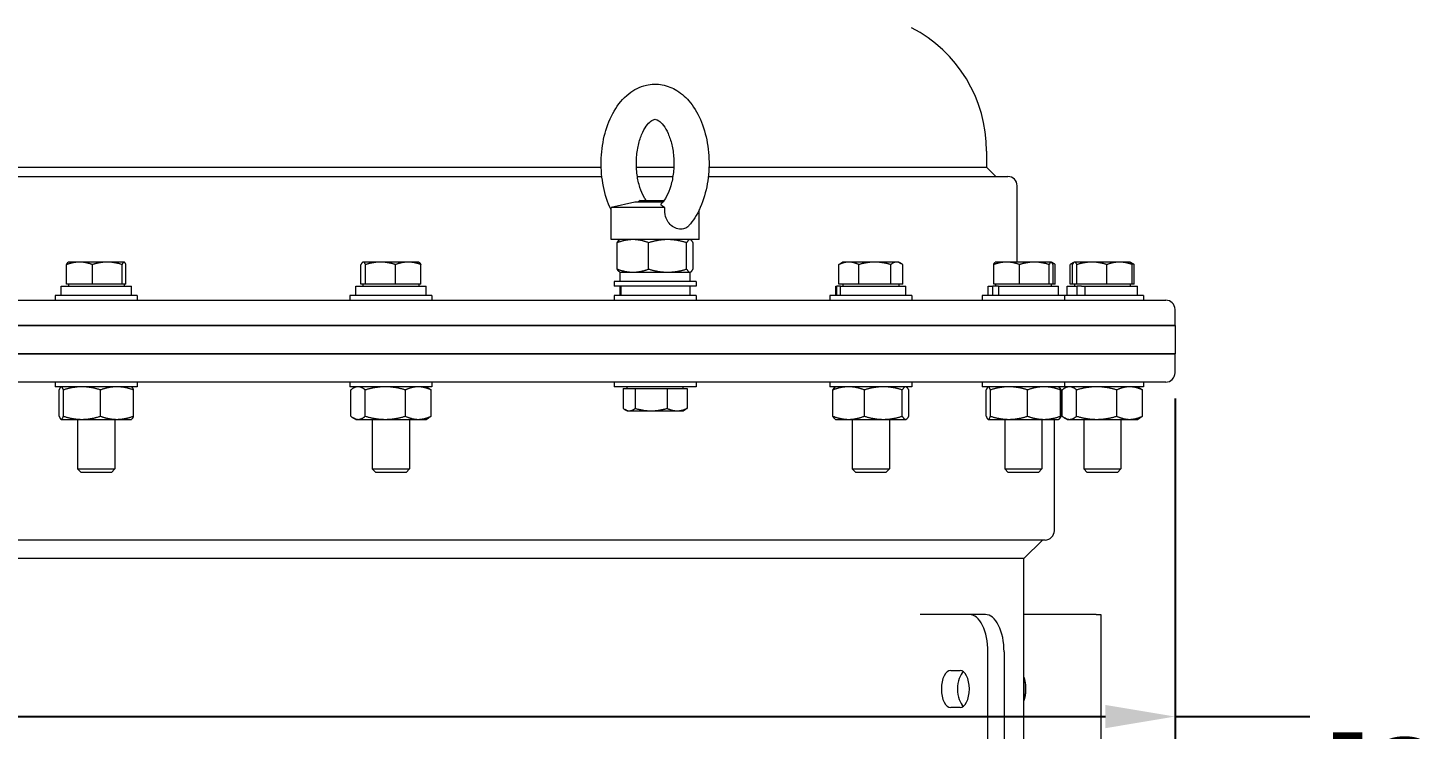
# Model space of a CAD drawing. Header units: inches. Extents: x 12 to 318, y 5 to 204.
# Drawn here: x 56.28 to 74.9, y 86.38 to 95.8 of the extents above; entities that cross this region are included whole.
import ezdxf

# ---------------------------------------------------------------- set-up
doc = ezdxf.new("R2010")
doc.units = ezdxf.units.IN
doc.header["$LTSCALE"] = 9.5
doc.header["$MEASUREMENT"] = 0
doc.layers.add('Dimension', color=7, linetype='Continuous', lineweight=25)
doc.layers.add('Visible', color=7, linetype='Continuous', lineweight=18)
doc.styles.add('Standard D-E', font='arial.ttf')
doc.dimstyles.new('in [mm] D-E NeptuneBenson', dxfattribs={"dimscale": 9.5, "dimtxt": 0.15, "dimasz": 0.098425, "dimexe": 0.125, "dimexo": 0.063, "dimgap": 0.031496, "dimtad": 0, "dimtih": 1, "dimtoh": 1, "dimdec": 4, "dimzin": 3, "dimdsep": 46, "dimlunit": 5, "dimtxsty": 'Standard D-E', "dimcen": 0.09, "dimdle": 0.393701, "dimclrd": 256, "dimclre": 256, "dimclrt": 256, "dimadec": 1, "dimazin": 1, "dimtfac": 1, "dimtofl": 0, "dimtmove": 0, "dimatfit": 3, "dimfxl": 1, "dimfrac": 1, "dimtolj": 1, "dimtzin": 4, "dimlwd": -1, "dimlwe": -1, "dimarcsym": 0})

# ---------------------------------------------------------------- blocks, each defined once
blk = doc.blocks.new('*D29')
at = {"layer": 'Defpoints', "color": 0, "transparency": 16777216}
for p in [(38.625, 91.424), (71.685, 91.424), (71.685, 86.554)]:
    blk.add_point(p, dxfattribs=at)
at = {"layer": 'Dimension', "transparency": 16777216}
for p, q in [((38.625, 90.826), (38.625, 85.366)), ((71.685, 90.826), (71.685, 85.366)), ((39.56, 86.554), (70.75, 86.554)), ((71.685, 86.554), (73.495, 86.554))]:
    blk.add_line(p, q, dxfattribs=at)
for points in [[(39.56, 86.71), (39.56, 86.398), (38.625, 86.554)], [(70.75, 86.71), (70.75, 86.398), (71.685, 86.554)]]:
    blk.add_solid(points, dxfattribs=at)
at = {"layer": 'Dimension', "transparency": 16777216, "char_height": 1.425, "attachment_point": 5, "style": 'Standard D-E'}
for s, insert in [('\\A1; 33{\\H1x;\\S1#16;} in', (78.641, 88.309)), ('\\A1;[839.7 mm]', (78.641, 85.341))]:
    blk.add_mtext(s, dxfattribs=dict(at, insert=insert))

msp = doc.modelspace()

# ---------------------------------------------------------------- linework, layer by layer
at = {"layer": 'Visible'}
for p, q in [((69.154811, 94.144298), (69.154811, 93.929298)), ((41.154811, 93.929298), (63.981301, 93.929298)), ((64.454073, 93.929298), (64.955438, 93.929298)), ((65.42821, 93.929298), (69.154811, 93.929298)), ((69.154811, 93.929298), (69.279811, 93.804298)), ((40.869811, 93.804298), (63.990088, 93.804298)), ((64.466583, 93.804298), (64.942928, 93.804298)), ((65.419423, 93.804298), (69.439811, 93.804298)), ((69.564811, 92.655294), (69.564811, 93.679298)), ((64.430928, 93.457682), (64.114204, 93.390361)), ((64.805563, 93.457682), (64.430928, 93.457682)), ((64.50194, 93.481306), (64.478322, 93.457682)), ((64.50194, 93.481306), (64.823723, 93.481306)), ((64.835033, 93.390361), (64.114204, 93.390361)), ((64.114204, 92.95729), (64.114204, 93.390361)), ((65.295307, 92.95729), (65.295307, 93.354866)), ((65.295307, 92.95729), (64.114204, 92.95729)), ((64.19497, 92.561987), (64.19497, 92.915093)), ((64.232314, 92.95729), (64.226233, 92.953779)), ((64.618059, 92.561987), (64.618059, 92.915093)), ((65.127844, 92.561987), (65.127844, 92.915093)), ((65.177196, 92.95729), (65.183278, 92.953779)), ((65.21454, 92.561987), (65.21454, 92.915093)), ((56.804287, 92.357294), (56.804287, 92.6218)), ((56.82744, 92.655294), (56.824742, 92.653736)), ((56.977531, 92.655294), (56.82744, 92.655294)), ((57.349852, 92.655294), (56.977531, 92.655294)), ((57.150776, 92.357294), (57.150776, 92.6218)), ((57.574761, 92.655294), (57.349852, 92.655294)), ((57.548929, 92.357294), (57.548929, 92.6218)), ((57.57744, 92.655294), (57.574761, 92.655294)), ((57.57744, 92.655294), (57.580138, 92.653736)), ((57.600594, 92.357294), (57.600594, 92.6218)), ((60.756258, 92.357294), (60.756258, 92.6218)), ((60.783157, 92.655294), (60.779333, 92.653086)), ((60.786942, 92.655294), (60.783157, 92.655294)), ((61.018575, 92.655294), (60.786942, 92.655294)), ((60.817625, 92.357294), (60.817625, 92.6218)), ((61.38979, 92.655294), (61.018575, 92.655294)), ((61.219524, 92.357294), (61.219524, 92.6218)), ((61.533157, 92.655294), (61.38979, 92.655294)), ((61.533157, 92.655294), (61.53698, 92.653086)), ((61.560055, 92.357294), (61.560055, 92.6218)), ((64.232314, 92.51979), (64.226233, 92.523301)), ((64.232314, 92.51979), (64.406515, 92.51979)), ((64.233404, 92.39479), (64.233404, 92.51979)), ((64.406515, 92.51979), (64.872951, 92.51979)), ((64.872951, 92.51979), (65.171192, 92.51979)), ((65.171192, 92.51979), (65.177196, 92.51979)), ((65.176107, 92.39479), (65.176107, 92.51979)), ((65.177196, 92.51979), (65.183278, 92.523301)), ((67.171899, 92.357294), (67.171899, 92.6218)), ((67.225541, 92.655294), (67.196509, 92.638532)), ((67.305632, 92.655294), (67.225541, 92.655294)), ((67.653687, 92.655294), (67.305632, 92.655294)), ((67.439365, 92.357294), (67.439365, 92.6218)), ((67.948595, 92.655294), (67.653687, 92.655294)), ((67.868008, 92.357294), (67.868008, 92.6218)), ((67.975541, 92.655294), (67.948595, 92.655294)), ((67.975541, 92.655294), (68.004573, 92.638532)), ((68.029183, 92.357294), (68.029183, 92.6218)), ((69.250017, 92.357294), (69.250017, 92.6218)), ((69.273171, 92.655294), (69.270473, 92.653736)), ((69.423262, 92.655294), (69.273171, 92.655294)), ((69.795583, 92.655294), (69.423262, 92.655294)), ((69.596506, 92.357294), (69.596506, 92.6218)), ((70.020492, 92.655294), (69.795583, 92.655294)), ((69.99466, 92.357294), (69.99466, 92.6218)), ((70.023171, 92.655294), (70.020492, 92.655294)), ((70.023171, 92.655294), (70.025869, 92.653736)), ((70.025869, 92.653736), (70.052202, 92.638532)), ((70.046324, 92.357294), (70.046324, 92.6218)), ((70.076813, 92.357294), (70.076813, 92.6218)), ((70.278182, 92.357294), (70.278182, 92.6218)), ((70.329278, 92.653086), (70.30027, 92.636338)), ((70.306203, 92.357294), (70.306203, 92.6218)), ((70.333102, 92.655294), (70.329278, 92.653086)), ((70.336887, 92.655294), (70.333102, 92.655294)), ((70.56852, 92.655294), (70.336887, 92.655294)), ((70.36757, 92.357294), (70.36757, 92.6218)), ((70.939735, 92.655294), (70.56852, 92.655294)), ((70.769469, 92.357294), (70.769469, 92.6218)), ((71.083102, 92.655294), (70.939735, 92.655294)), ((71.083102, 92.655294), (71.086925, 92.653086)), ((71.086925, 92.653086), (71.115934, 92.636338)), ((71.11, 92.357294), (71.11, 92.6218)), ((71.138021, 92.357294), (71.138021, 92.6218)), ((56.731089, 92.33229), (57.673791, 92.33229)), ((56.731089, 92.20729), (56.731089, 92.33229)), ((56.977531, 92.357294), (56.804287, 92.357294)), ((56.82744, 92.357294), (56.82744, 92.33229)), ((57.150776, 92.357294), (56.977531, 92.357294)), ((57.349852, 92.357294), (57.150776, 92.357294)), ((57.548929, 92.357294), (57.349852, 92.357294)), ((57.574761, 92.357294), (57.548929, 92.357294)), ((57.600594, 92.357294), (57.574761, 92.357294)), ((57.57744, 92.357294), (57.57744, 92.33229)), ((57.673791, 92.20729), (57.673791, 92.33229)), ((60.686853, 92.20729), (60.686853, 92.33229)), ((60.686853, 92.33229), (61.629508, 92.33229)), ((60.786942, 92.357294), (60.756258, 92.357294)), ((60.783157, 92.357294), (60.783157, 92.33229)), ((60.817625, 92.357294), (60.786942, 92.357294)), ((61.018575, 92.357294), (60.817625, 92.357294)), ((61.219524, 92.357294), (61.018575, 92.357294)), ((61.38979, 92.357294), (61.219524, 92.357294)), ((61.560055, 92.357294), (61.38979, 92.357294)), ((61.533157, 92.357294), (61.533157, 92.33229)), ((61.629508, 92.20729), (61.629508, 92.33229)), ((65.255937, 92.39479), (64.153574, 92.39479)), ((64.153574, 92.39479), (64.153574, 92.331798)), ((65.255937, 92.331798), (64.153574, 92.331798)), ((64.233442, 92.20729), (64.233442, 92.331798)), ((64.251245, 92.20729), (64.251245, 92.331798)), ((65.176107, 92.20729), (65.176107, 92.331798)), ((65.255937, 92.39479), (65.255937, 92.331798)), ((67.12919, 92.33229), (67.143741, 92.33229)), ((67.12919, 92.20729), (67.12919, 92.33229)), ((67.19573, 92.33229), (67.143741, 92.33229)), ((67.143741, 92.20729), (67.143741, 92.33229)), ((67.305632, 92.357294), (67.171899, 92.357294)), ((67.19573, 92.20729), (67.19573, 92.33229)), ((67.19573, 92.33229), (68.071892, 92.33229)), ((67.225541, 92.357294), (67.225541, 92.33229)), ((67.439365, 92.357294), (67.305632, 92.357294)), ((67.653687, 92.357294), (67.439365, 92.357294)), ((67.868008, 92.357294), (67.653687, 92.357294)), ((67.948595, 92.357294), (67.868008, 92.357294)), ((68.029183, 92.357294), (67.948595, 92.357294)), ((67.975541, 92.357294), (67.975541, 92.33229)), ((68.071892, 92.20729), (68.071892, 92.33229)), ((69.17682, 92.33229), (69.237015, 92.33229)), ((69.17682, 92.20729), (69.17682, 92.33229)), ((69.314423, 92.33229), (69.237015, 92.33229)), ((69.237015, 92.20729), (69.237015, 92.33229)), ((69.423262, 92.357294), (69.250017, 92.357294)), ((69.273171, 92.357294), (69.273171, 92.33229)), ((69.314423, 92.33229), (69.319647, 92.33229)), ((69.319647, 92.20729), (69.319647, 92.33229)), ((69.319647, 92.33229), (70.119522, 92.33229)), ((69.596506, 92.357294), (69.423262, 92.357294)), ((69.795583, 92.357294), (69.596506, 92.357294)), ((69.99466, 92.357294), (69.795583, 92.357294)), ((70.020492, 92.357294), (69.99466, 92.357294)), ((70.046324, 92.357294), (70.020492, 92.357294)), ((70.023171, 92.357294), (70.023171, 92.33229)), ((70.076813, 92.357294), (70.046324, 92.357294)), ((70.119522, 92.20729), (70.119522, 92.33229)), ((70.236751, 92.33229), (70.370609, 92.33229)), ((70.236751, 92.20729), (70.236751, 92.33229)), ((70.306203, 92.357294), (70.278182, 92.357294)), ((70.336887, 92.357294), (70.306203, 92.357294)), ((70.333102, 92.357294), (70.333102, 92.33229)), ((70.36757, 92.357294), (70.336887, 92.357294)), ((70.56852, 92.357294), (70.36757, 92.357294)), ((70.429982, 92.33229), (70.370609, 92.33229)), ((70.370609, 92.20729), (70.370609, 92.33229)), ((70.429982, 92.33229), (70.478253, 92.33229)), ((70.478253, 92.20729), (70.478253, 92.33229)), ((70.478253, 92.33229), (71.179453, 92.33229)), ((70.769469, 92.357294), (70.56852, 92.357294)), ((70.939735, 92.357294), (70.769469, 92.357294)), ((71.11, 92.357294), (70.939735, 92.357294)), ((71.083102, 92.357294), (71.083102, 92.33229)), ((71.138021, 92.357294), (71.11, 92.357294)), ((71.179453, 92.20729), (71.179453, 92.33229)), ((38.749811, 92.144298), (71.559811, 92.144298)), ((57.753621, 92.20729), (56.651259, 92.20729)), ((56.651259, 92.20729), (56.651259, 92.144298)), ((57.753621, 92.20729), (57.753621, 92.144298)), ((61.709338, 92.20729), (60.606976, 92.20729)), ((60.606976, 92.20729), (60.606976, 92.144298)), ((61.709338, 92.20729), (61.709338, 92.144298)), ((65.255937, 92.20729), (64.153574, 92.20729)), ((64.153574, 92.20729), (64.153574, 92.144298)), ((65.255937, 92.20729), (65.255937, 92.144298)), ((68.151722, 92.20729), (67.04936, 92.20729)), ((67.04936, 92.20729), (67.04936, 92.144298)), ((68.151722, 92.20729), (68.151722, 92.144298)), ((70.199352, 92.20729), (69.09699, 92.20729)), ((69.09699, 92.20729), (69.09699, 92.144298)), ((70.199352, 92.20729), (70.199352, 92.144298)), ((71.259283, 92.20729), (70.199352, 92.20729)), ((71.259283, 92.20729), (71.259283, 92.144298)), ((71.684811, 91.804298), (71.684811, 92.019298)), ((38.624811, 91.804298), (71.684811, 91.804298)), ((71.684811, 91.804298), (38.624811, 91.804298)), ((71.684811, 91.804298), (71.684811, 91.424298)), ((71.684811, 91.424298), (38.624811, 91.424298)), ((38.624811, 91.424298), (71.684811, 91.424298)), ((71.684811, 91.169298), (71.684811, 91.424298)), ((71.559811, 91.044298), (38.749811, 91.044298)), ((56.651259, 91.044298), (56.651259, 90.981306)), ((57.753621, 91.044298), (57.753621, 90.981306)), ((60.606976, 91.044298), (60.606976, 90.981306)), ((61.709338, 91.044298), (61.709338, 90.981306)), ((64.153574, 91.044298), (64.153574, 90.981306)), ((65.255937, 91.044298), (65.255937, 90.981306)), ((67.04936, 91.044298), (67.04936, 90.981306)), ((68.151722, 91.044298), (68.151722, 90.981306)), ((69.09699, 91.044298), (69.09699, 90.981306)), ((70.199352, 91.044298), (70.199352, 90.981306)), ((71.259283, 91.044298), (71.259283, 90.981306)), ((57.753621, 90.981306), (56.651259, 90.981306)), ((56.704636, 90.586002), (56.704636, 90.939109)), ((56.729999, 90.981306), (56.727521, 90.979875)), ((56.760292, 90.586002), (56.760292, 90.939109)), ((57.258096, 90.586002), (57.258096, 90.939109)), ((57.674881, 90.981306), (57.677359, 90.979875)), ((57.700244, 90.586002), (57.700244, 90.939109)), ((61.709338, 90.981306), (60.606976, 90.981306)), ((60.619562, 90.586002), (60.619562, 90.939109)), ((60.685716, 90.981306), (60.652591, 90.962181)), ((60.813778, 90.586002), (60.813778, 90.939109)), ((61.352373, 90.586002), (61.352373, 90.939109)), ((61.630598, 90.981306), (61.663722, 90.962181)), ((61.696752, 90.586002), (61.696752, 90.939109)), ((65.255937, 90.981306), (64.153574, 90.981306)), ((64.276113, 90.956302), (64.276113, 90.691795)), ((64.276113, 90.956302), (64.356701, 90.956302)), ((64.329755, 90.956302), (64.329755, 90.981306)), ((64.356701, 90.956302), (64.437289, 90.956302)), ((64.437289, 90.956302), (64.437289, 90.691795)), ((64.437289, 90.956302), (64.65161, 90.956302)), ((64.65161, 90.956302), (64.865931, 90.956302)), ((64.865931, 90.956302), (64.999664, 90.956302)), ((64.865931, 90.956302), (64.865931, 90.691795)), ((64.999664, 90.956302), (65.133398, 90.956302)), ((65.079755, 90.956302), (65.079755, 90.981306)), ((65.133398, 90.956302), (65.133398, 90.691795)), ((68.151722, 90.981306), (67.04936, 90.981306)), ((67.090756, 90.586002), (67.090756, 90.939109)), ((67.1281, 90.981306), (67.122019, 90.977794)), ((67.513844, 90.586002), (67.513844, 90.939109)), ((68.023629, 90.586002), (68.023629, 90.939109)), ((68.072982, 90.981306), (68.079064, 90.977794)), ((68.110326, 90.586002), (68.110326, 90.939109)), ((70.199352, 90.981306), (69.09699, 90.981306)), ((69.150367, 90.586002), (69.150367, 90.939109)), ((69.17573, 90.981306), (69.173252, 90.979875)), ((69.206023, 90.586002), (69.206023, 90.939109)), ((69.703827, 90.586002), (69.703827, 90.939109)), ((70.120612, 90.981306), (70.12309, 90.979875)), ((70.12309, 90.979875), (70.126693, 90.977794)), ((70.145975, 90.586002), (70.145975, 90.939109)), ((70.157956, 90.586002), (70.157956, 90.939109)), ((70.169507, 90.586002), (70.169507, 90.939109)), ((71.259283, 90.981306), (70.199352, 90.981306)), ((70.235661, 90.981306), (70.202536, 90.962181)), ((70.363723, 90.586002), (70.363723, 90.939109)), ((70.902318, 90.586002), (70.902318, 90.939109)), ((71.180543, 90.981306), (71.213667, 90.962181)), ((71.246697, 90.586002), (71.246697, 90.939109)), ((64.329755, 90.658302), (64.300724, 90.675063)), ((64.329755, 90.658302), (64.356701, 90.658302)), ((64.356701, 90.658302), (64.65161, 90.658302)), ((64.65161, 90.658302), (64.999664, 90.658302)), ((64.999664, 90.658302), (65.079755, 90.658302)), ((65.079755, 90.658302), (65.108787, 90.675063)), ((56.729999, 90.543806), (56.727521, 90.545236)), ((56.729999, 90.543806), (56.732464, 90.543806)), ((56.732464, 90.543806), (57.009194, 90.543806)), ((56.95244, 90.543806), (56.95244, 89.879484)), ((57.009194, 90.543806), (57.47917, 90.543806)), ((57.45244, 90.543806), (57.45244, 89.879484)), ((57.47917, 90.543806), (57.674881, 90.543806)), ((57.674881, 90.543806), (57.677359, 90.545236)), ((60.685716, 90.543806), (60.652591, 90.56293)), ((60.685716, 90.543806), (60.71667, 90.543806)), ((60.71667, 90.543806), (61.083075, 90.543806)), ((60.908157, 90.543806), (60.908157, 89.879484)), ((61.083075, 90.543806), (61.524562, 90.543806)), ((61.408157, 90.543806), (61.408157, 89.879484)), ((61.524562, 90.543806), (61.630598, 90.543806)), ((61.630598, 90.543806), (61.663722, 90.56293)), ((67.1281, 90.543806), (67.122019, 90.547317)), ((67.1281, 90.543806), (67.3023, 90.543806)), ((67.3023, 90.543806), (67.768737, 90.543806)), ((67.350541, 90.543806), (67.350541, 89.879484)), ((67.768737, 90.543806), (68.066978, 90.543806)), ((67.850541, 90.543806), (67.850541, 89.879484)), ((68.066978, 90.543806), (68.072982, 90.543806)), ((68.072982, 90.543806), (68.079064, 90.547317)), ((69.17573, 90.543806), (69.173252, 90.545236)), ((69.17573, 90.543806), (69.178195, 90.543806)), ((69.178195, 90.543806), (69.454925, 90.543806)), ((69.398171, 90.543806), (69.398171, 89.879484)), ((69.454925, 90.543806), (69.924901, 90.543806)), ((69.898171, 90.543806), (69.898171, 89.879484)), ((69.924901, 90.543806), (70.120612, 90.543806)), ((70.064811, 89.049298), (70.064811, 90.543806)), ((70.120612, 90.543806), (70.12309, 90.545236)), ((70.12309, 90.545236), (70.126693, 90.547317)), ((70.235661, 90.543806), (70.202536, 90.56293)), ((70.235661, 90.543806), (70.266615, 90.543806)), ((70.266615, 90.543806), (70.63302, 90.543806)), ((70.458102, 90.543806), (70.458102, 89.879484)), ((70.63302, 90.543806), (71.074507, 90.543806)), ((70.958102, 90.543806), (70.958102, 89.879484)), ((71.074507, 90.543806), (71.180543, 90.543806)), ((71.180543, 90.543806), (71.213667, 90.56293)), ((56.95244, 89.879484), (57.45244, 89.879484)), ((56.999625, 89.83229), (56.95244, 89.879484)), ((57.405255, 89.83229), (56.999625, 89.83229)), ((57.405255, 89.83229), (57.45244, 89.879484)), ((60.908157, 89.879484), (61.408157, 89.879484)), ((60.955342, 89.83229), (60.908157, 89.879484)), ((61.360972, 89.83229), (60.955342, 89.83229)), ((61.360972, 89.83229), (61.408157, 89.879484)), ((67.350541, 89.879484), (67.850541, 89.879484)), ((67.397726, 89.83229), (67.350541, 89.879484)), ((67.803356, 89.83229), (67.397726, 89.83229)), ((67.803356, 89.83229), (67.850541, 89.879484)), ((69.398171, 89.879484), (69.898171, 89.879484)), ((69.445356, 89.83229), (69.398171, 89.879484)), ((69.850986, 89.83229), (69.445356, 89.83229)), ((69.850986, 89.83229), (69.898171, 89.879484)), ((70.458102, 89.879484), (70.958102, 89.879484)), ((70.505287, 89.83229), (70.458102, 89.879484)), ((70.910917, 89.83229), (70.505287, 89.83229)), ((70.910917, 89.83229), (70.958102, 89.879484)), ((69.939811, 88.924298), (40.369811, 88.924298)), ((69.654811, 88.674298), (69.904811, 88.924298)), ((69.654811, 88.674298), (40.654811, 88.674298)), ((69.654811, 85.560735), (69.654811, 88.674298)), ((68.92319, 87.924298), (68.26164, 87.924298)), ((69.139697, 87.924298), (68.92319, 87.924298)), ((70.628004, 87.924298), (69.654811, 87.924298)), ((70.628004, 87.924298), (70.686618, 87.924298)), ((70.686618, 87.924298), (70.686618, 85.424298)), ((69.17319, 58.674298), (69.17319, 87.424298)), ((69.389697, 87.424298), (69.389697, 58.674298)), ((68.67319, 87.174298), (68.79819, 87.174298)), ((68.79819, 86.674298), (68.67319, 86.674298))]:
    msp.add_line(p, q, dxfattribs=at)
for centre, radius, start, end in [((67.287311, 94.144298), 1.8675, 0, 62.5561831), ((69.439811, 93.679298), 0.125, 0, 90), ((71.559811, 92.019298), 0.125, 0, 90), ((71.559811, 91.169298), 0.125, 270, 0), ((69.939811, 89.049298), 0.125, 270, 0)]:
    msp.add_arc(centre, radius, start, end, dxfattribs=at)
for centre, major_axis, start_param, end_param in [((68.92319, 87.424298), (0, 0.5), 4.71238898, 6.283185307), ((69.139697, 87.424298), (0, 0.5), 4.71238898, 6.283185307), ((68.67319, 86.924298), (0, -0.25), 3.141592654, 6.283185307), ((68.889697, 86.924298), (0, 0.25), 0.374734433, 2.766858221), ((68.79819, 86.924298), (0, 0.25), 3.141592654, 6.283185307), ((69.538212, 86.924298), (0, 0.281), 5.20852117, 5.304291465), ((69.538212, 86.924298), (0, 0.281), 4.161323618, 5.20852117), ((69.538212, 86.924298), (0, 0.281), 4.120486496, 4.161323618)]:
    msp.add_ellipse(centre, major_axis=major_axis, ratio=0.5, start_param=start_param, end_param=end_param, dxfattribs=at)
for points, knots in [([(64.114204, 93.354866), (64.10787, 93.367989), (64.101766, 93.381286), (64.052715, 93.493628), (64.021746, 93.601323), (63.983989, 93.823963), (63.977062, 93.938814), (63.987031, 94.165856), (64.003798, 94.278007), (64.061073, 94.491488), (64.101718, 94.59273), (64.207689, 94.773296), (64.272921, 94.853222), (64.420895, 94.969813), (64.500483, 95.010823), (64.656993, 95.04655), (64.730954, 95.048109), (64.871616, 95.02183), (64.937959, 94.994708), (65.066564, 94.914887), (65.126556, 94.858996), (65.239305, 94.718685), (65.288594, 94.630558), (65.367618, 94.434327), (65.396037, 94.325229), (65.428621, 94.101053), (65.432975, 93.986081), (65.417925, 93.7597), (65.398619, 93.648328), (65.336186, 93.437328), (65.292907, 93.337785), (65.213343, 93.212277), (65.187559, 93.177145), (65.159336, 93.144416)], [4.026945823, 4.026945823, 4.026945823, 4.026945823, 4.075549646, 4.075549646, 4.432631119, 4.432631119, 4.786636285, 4.786636285, 5.138970799, 5.138970799, 5.494879165, 5.494879165, 5.84783449, 5.84783449, 6.14924053, 6.14924053, 6.393026614, 6.393026614, 6.634379757, 6.634379757, 6.916762523, 6.916762523, 7.255303605, 7.255303605, 7.61255555, 7.61255555, 7.966125349, 7.966125349, 8.318631732, 8.318631732, 8.67500776, 8.67500776, 8.824494928, 8.824494928, 8.824494928, 8.824494928]), ([(64.585788, 93.481306), (64.576087, 93.494919), (64.56638, 93.510207), (64.536229, 93.563978), (64.516877, 93.608415), (64.484315, 93.709865), (64.471361, 93.767265), (64.454814, 93.889116), (64.451488, 93.953702), (64.455539, 94.081991), (64.462995, 94.145668), (64.487248, 94.263705), (64.503913, 94.318169), (64.542469, 94.411209), (64.564168, 94.450211), (64.606959, 94.510196), (64.627956, 94.531592), (64.664759, 94.560374), (64.679518, 94.566681), (64.709633, 94.574647), (64.719284, 94.575842), (64.770944, 94.541359), (64.794335, 94.520062), (64.839188, 94.459975), (64.860414, 94.423809), (64.898722, 94.337201), (64.915676, 94.286435), (64.941846, 94.174429), (64.950768, 94.112896), (64.958345, 93.986153), (64.956804, 93.920909), (64.943277, 93.795174), (64.931315, 93.734686), (64.899589, 93.626367), (64.880011, 93.578293), (64.838166, 93.49969), (64.816046, 93.468642), (64.793405, 93.443821), (64.791432, 93.441719), (64.789477, 93.439692)], [3.833399374, 3.833399374, 3.833399374, 3.833399374, 3.952694998, 3.952694998, 4.214371818, 4.214371818, 4.486277632, 4.486277632, 4.765838257, 4.765838257, 5.04733875, 5.04733875, 5.324468659, 5.324468659, 5.591901383, 5.591901383, 5.850669293, 5.850669293, 6.128282414, 6.128282414, 6.658532072, 6.658532072, 6.952293695, 6.952293695, 7.210921839, 7.210921839, 7.477093014, 7.477093014, 7.753048993, 7.753048993, 8.034254207, 8.034254207, 8.314562076, 8.314562076, 8.587815086, 8.587815086, 8.850415201, 8.850415201, 8.875672346, 8.875672346, 8.875672346, 8.875672346]), ([(64.835033, 93.390361), (64.822196, 93.395375), (64.811641, 93.400533), (64.788754, 93.415289), (64.782615, 93.424823), (64.786157, 93.435485), (64.787484, 93.437632), (64.789477, 93.439701)], [0.1266240454, 0.1266240454, 0.1266240454, 0.1266240454, 0.3194463648, 0.3194463648, 0.6729708945, 0.6729708945, 0.7637135751, 0.7637135751, 0.7637135751, 0.7637135751]), ([(65.159335, 93.144416), (65.154835, 93.139197), (65.150042, 93.134368), (65.127624, 93.114893), (65.107251, 93.104908), (65.061674, 93.095436), (65.036858, 93.096085), (64.98654, 93.108093), (64.961521, 93.119239), (64.916397, 93.150646), (64.896724, 93.170037), (64.865161, 93.215042), (64.853598, 93.239503), (64.833958, 93.305967), (64.831596, 93.348356), (64.835033, 93.390361)], [0.764177347, 0.764177347, 0.764177347, 0.764177347, 0.84578852, 0.84578852, 1.123480062, 1.123480062, 1.402598468, 1.402598468, 1.678828283, 1.678828283, 1.941754164, 1.941754164, 2.194127873, 2.194127873, 2.580725409, 2.580725409, 2.580725409, 2.580725409])]:
    msp.add_open_spline(points, degree=3, knots=knots, dxfattribs=at)
for points, weights in [([(64.406515, 92.95729), (64.308337, 92.95729), (64.19497, 92.915093)], [1, 1.0379548493, 1]), ([(64.19497, 92.915093), (64.211624, 92.945344), (64.226233, 92.953779)], [1, 1.02692102504, 1.01565237985]), ([(64.618059, 92.915093), (64.504693, 92.95729), (64.406515, 92.95729)], [1, 1.0379548493, 1]), ([(64.872951, 92.95729), (64.754655, 92.95729), (64.618059, 92.915093)], [1, 1.0379548493, 1]), ([(65.127844, 92.915093), (64.991247, 92.95729), (64.872951, 92.95729)], [1, 1.0379548493, 1]), ([(65.171192, 92.95729), (65.151074, 92.95729), (65.127844, 92.915093)], [1, 1.0379548493, 1]), ([(65.21454, 92.915093), (65.19131, 92.95729), (65.171192, 92.95729)], [1, 1.0379548493, 1]), ([(56.977531, 92.655294), (56.897128, 92.655294), (56.804287, 92.6218)], [1, 1.0379548493, 1]), ([(56.804287, 92.6218), (56.815212, 92.648234), (56.824742, 92.653736)], [1, 1.02971695473, 1.0128998083]), ([(57.150776, 92.6218), (57.057934, 92.655294), (56.977531, 92.655294)], [1, 1.0379548493, 1]), ([(57.349852, 92.655294), (57.25746, 92.655294), (57.150776, 92.6218)], [1, 1.0379548493, 1]), ([(57.548929, 92.6218), (57.442244, 92.655294), (57.349852, 92.655294)], [1, 1.0379548493, 1]), ([(57.574761, 92.655294), (57.562773, 92.655294), (57.548929, 92.6218)], [1, 1.0379548493, 1]), ([(57.600594, 92.6218), (57.58675, 92.655294), (57.574761, 92.655294)], [1, 1.0379548493, 1]), ([(60.786942, 92.655294), (60.772702, 92.655294), (60.756258, 92.6218)], [1, 1.0379548493, 1]), ([(60.817625, 92.6218), (60.801182, 92.655294), (60.786942, 92.655294)], [1, 1.0379548493, 1]), ([(61.018575, 92.655294), (60.925314, 92.655294), (60.817625, 92.6218)], [1, 1.0379548493, 1]), ([(61.219524, 92.6218), (61.111836, 92.655294), (61.018575, 92.655294)], [1, 1.0379548493, 1]), ([(61.38979, 92.655294), (61.310769, 92.655294), (61.219524, 92.6218)], [1, 1.0379548493, 1]), ([(61.560055, 92.6218), (61.46881, 92.655294), (61.38979, 92.655294)], [1, 1.0379548493, 1]), ([(61.53698, 92.653086), (61.547748, 92.64687), (61.560055, 92.6218)], [1.01455353314, 1.02814006989, 1]), ([(64.226233, 92.523301), (64.211624, 92.531735), (64.19497, 92.561987)], [1.01565237985, 1.02692102504, 1]), ([(64.19497, 92.561987), (64.308337, 92.51979), (64.406515, 92.51979)], [1, 1.0379548493, 1]), ([(64.406515, 92.51979), (64.504693, 92.51979), (64.618059, 92.561987)], [1, 1.0379548493, 1]), ([(64.618059, 92.561987), (64.754655, 92.51979), (64.872951, 92.51979)], [1, 1.0379548493, 1]), ([(64.872951, 92.51979), (64.991247, 92.51979), (65.127844, 92.561987)], [1, 1.0379548493, 1]), ([(65.127844, 92.561987), (65.151074, 92.51979), (65.171192, 92.51979)], [1, 1.0379548493, 1]), ([(65.171192, 92.51979), (65.19131, 92.51979), (65.21454, 92.561987)], [1, 1.0379548493, 1]), ([(67.305632, 92.655294), (67.243566, 92.655294), (67.171899, 92.6218)], [1, 1.0379548493, 1]), ([(67.171899, 92.6218), (67.18463, 92.631674), (67.196509, 92.638532)], [1, 1.01089719788, 1.01553701765]), ([(67.439365, 92.6218), (67.367698, 92.655294), (67.305632, 92.655294)], [1, 1.0379548493, 1]), ([(67.653687, 92.655294), (67.55422, 92.655294), (67.439365, 92.6218)], [1, 1.0379548493, 1]), ([(67.868008, 92.6218), (67.753153, 92.655294), (67.653687, 92.655294)], [1, 1.0379548493, 1]), ([(67.948595, 92.655294), (67.911194, 92.655294), (67.868008, 92.6218)], [1, 1.0379548493, 1]), ([(68.029183, 92.6218), (67.985996, 92.655294), (67.948595, 92.655294)], [1, 1.0379548493, 1]), ([(69.423262, 92.655294), (69.342859, 92.655294), (69.250017, 92.6218)], [1, 1.0379548493, 1]), ([(69.250017, 92.6218), (69.260943, 92.648234), (69.270473, 92.653736)], [1, 1.02971695473, 1.0128998083]), ([(69.596506, 92.6218), (69.503665, 92.655294), (69.423262, 92.655294)], [1, 1.0379548493, 1]), ([(69.795583, 92.655294), (69.703191, 92.655294), (69.596506, 92.6218)], [1, 1.0379548493, 1]), ([(69.99466, 92.6218), (69.887975, 92.655294), (69.795583, 92.655294)], [1, 1.0379548493, 1]), ([(70.020492, 92.655294), (70.008503, 92.655294), (69.99466, 92.6218)], [1, 1.0379548493, 1]), ([(70.046324, 92.6218), (70.032481, 92.655294), (70.020492, 92.655294)], [1, 1.0379548493, 1]), ([(70.076813, 92.6218), (70.05312, 92.640175), (70.03194, 92.648319)], [1, 1.0204717289, 1.01885976142]), ([(70.322001, 92.646961), (70.301253, 92.638742), (70.278182, 92.6218)], [1.01897649904, 1.01884488892, 1]), ([(70.336887, 92.655294), (70.322647, 92.655294), (70.306203, 92.6218)], [1, 1.0379548493, 1]), ([(70.36757, 92.6218), (70.351127, 92.655294), (70.336887, 92.655294)], [1, 1.0379548493, 1]), ([(70.56852, 92.655294), (70.475259, 92.655294), (70.36757, 92.6218)], [1, 1.0379548493, 1]), ([(70.769469, 92.6218), (70.661781, 92.655294), (70.56852, 92.655294)], [1, 1.0379548493, 1]), ([(70.939735, 92.655294), (70.860714, 92.655294), (70.769469, 92.6218)], [1, 1.0379548493, 1]), ([(71.11, 92.6218), (71.018755, 92.655294), (70.939735, 92.655294)], [1, 1.0379548493, 1]), ([(71.086925, 92.653086), (71.097693, 92.64687), (71.11, 92.6218)], [1.01455353314, 1.02814006989, 1]), ([(71.138021, 92.6218), (71.119083, 92.630916), (71.10133, 92.637455)], [1, 1.01005189042, 1.01477953359]), ([(71.115934, 92.636338), (71.126647, 92.630153), (71.138021, 92.6218)], [1.01394334662, 1.00920328344, 1]), ([(56.732464, 90.981306), (56.719549, 90.981306), (56.704636, 90.939109)], [1, 1.0379548493, 1]), ([(56.760292, 90.939109), (56.745379, 90.981306), (56.732464, 90.981306)], [1, 1.0379548493, 1]), ([(57.009194, 90.981306), (56.893679, 90.981306), (56.760292, 90.939109)], [1, 1.0379548493, 1]), ([(57.258096, 90.939109), (57.12471, 90.981306), (57.009194, 90.981306)], [1, 1.0379548493, 1]), ([(57.47917, 90.981306), (57.376569, 90.981306), (57.258096, 90.939109)], [1, 1.0379548493, 1]), ([(57.700244, 90.939109), (57.581771, 90.981306), (57.47917, 90.981306)], [1, 1.0379548493, 1]), ([(57.677359, 90.979875), (57.68801, 90.973726), (57.700244, 90.939109)], [1.01145423084, 1.03092610004, 1]), ([(60.71667, 90.981306), (60.671602, 90.981306), (60.619562, 90.939109)], [1, 1.0379548493, 1]), ([(60.813778, 90.939109), (60.761738, 90.981306), (60.71667, 90.981306)], [1, 1.0379548493, 1]), ([(61.083075, 90.981306), (60.958094, 90.981306), (60.813778, 90.939109)], [1, 1.0379548493, 1]), ([(61.352373, 90.939109), (61.208057, 90.981306), (61.083075, 90.981306)], [1, 1.0379548493, 1]), ([(61.524562, 90.981306), (61.444649, 90.981306), (61.352373, 90.939109)], [1, 1.0379548493, 1]), ([(61.696752, 90.939109), (61.604476, 90.981306), (61.524562, 90.981306)], [1, 1.0379548493, 1]), ([(61.663722, 90.962181), (61.679609, 90.953009), (61.696752, 90.939109)], [1.01655158983, 1.01219243404, 1]), ([(67.3023, 90.981306), (67.204122, 90.981306), (67.090756, 90.939109)], [1, 1.0379548493, 1]), ([(67.090756, 90.939109), (67.10741, 90.96936), (67.122019, 90.977794)], [1, 1.02692102504, 1.01565237985]), ([(67.513844, 90.939109), (67.400478, 90.981306), (67.3023, 90.981306)], [1, 1.0379548493, 1]), ([(67.768737, 90.981306), (67.650441, 90.981306), (67.513844, 90.939109)], [1, 1.0379548493, 1]), ([(68.023629, 90.939109), (67.887033, 90.981306), (67.768737, 90.981306)], [1, 1.0379548493, 1]), ([(68.066978, 90.981306), (68.04686, 90.981306), (68.023629, 90.939109)], [1, 1.0379548493, 1]), ([(68.110326, 90.939109), (68.087096, 90.981306), (68.066978, 90.981306)], [1, 1.0379548493, 1]), ([(69.178195, 90.981306), (69.16528, 90.981306), (69.150367, 90.939109)], [1, 1.0379548493, 1]), ([(69.206023, 90.939109), (69.19111, 90.981306), (69.178195, 90.981306)], [1, 1.0379548493, 1]), ([(69.454925, 90.981306), (69.339409, 90.981306), (69.206023, 90.939109)], [1, 1.0379548493, 1]), ([(69.703827, 90.939109), (69.570441, 90.981306), (69.454925, 90.981306)], [1, 1.0379548493, 1]), ([(69.924901, 90.981306), (69.8223, 90.981306), (69.703827, 90.939109)], [1, 1.0379548493, 1]), ([(70.145975, 90.939109), (70.027501, 90.981306), (69.924901, 90.981306)], [1, 1.0379548493, 1]), ([(70.12309, 90.979875), (70.13374, 90.973726), (70.145975, 90.939109)], [1.01145423084, 1.03092610004, 1]), ([(70.157956, 90.939109), (70.140094, 90.971554), (70.124492, 90.978952)], [1, 1.02892942038, 1.01375847525]), ([(70.266615, 90.981306), (70.221547, 90.981306), (70.169507, 90.939109)], [1, 1.0379548493, 1]), ([(70.363723, 90.939109), (70.311683, 90.981306), (70.266615, 90.981306)], [1, 1.0379548493, 1]), ([(70.63302, 90.981306), (70.508039, 90.981306), (70.363723, 90.939109)], [1, 1.0379548493, 1]), ([(70.902318, 90.939109), (70.758002, 90.981306), (70.63302, 90.981306)], [1, 1.0379548493, 1]), ([(71.074507, 90.981306), (70.994594, 90.981306), (70.902318, 90.939109)], [1, 1.0379548493, 1]), ([(71.246697, 90.939109), (71.15442, 90.981306), (71.074507, 90.981306)], [1, 1.0379548493, 1]), ([(71.213667, 90.962181), (71.229554, 90.953009), (71.246697, 90.939109)], [1.01655158983, 1.01219243404, 1]), ([(64.276113, 90.691795), (64.3193, 90.658302), (64.356701, 90.658302)], [1, 1.0379548493, 1]), ([(64.356701, 90.658302), (64.394102, 90.658302), (64.437289, 90.691795)], [1, 1.0379548493, 1]), ([(64.437289, 90.691795), (64.552143, 90.658302), (64.65161, 90.658302)], [1, 1.0379548493, 1]), ([(64.65161, 90.658302), (64.751077, 90.658302), (64.865931, 90.691795)], [1, 1.0379548493, 1]), ([(64.865931, 90.691795), (64.937598, 90.658302), (64.999664, 90.658302)], [1, 1.0379548493, 1]), ([(64.999664, 90.658302), (65.06173, 90.658302), (65.133398, 90.691795)], [1, 1.0379548493, 1]), ([(65.133398, 90.691795), (65.120666, 90.681922), (65.108787, 90.675063)], [1, 1.01089719788, 1.01553701765]), ([(56.704636, 90.586002), (56.719549, 90.543806), (56.732464, 90.543806)], [1, 1.0379548493, 1]), ([(56.732464, 90.543806), (56.745379, 90.543806), (56.760292, 90.586002)], [1, 1.0379548493, 1]), ([(56.760292, 90.586002), (56.893679, 90.543806), (57.009194, 90.543806)], [1, 1.0379548493, 1]), ([(57.009194, 90.543806), (57.12471, 90.543806), (57.258096, 90.586002)], [1, 1.0379548493, 1]), ([(57.258096, 90.586002), (57.376569, 90.543806), (57.47917, 90.543806)], [1, 1.0379548493, 1]), ([(57.47917, 90.543806), (57.581771, 90.543806), (57.700244, 90.586002)], [1, 1.0379548493, 1]), ([(57.700244, 90.586002), (57.68801, 90.551386), (57.677359, 90.545236)], [1, 1.03092610004, 1.01145423084]), ([(60.619562, 90.586002), (60.671602, 90.543806), (60.71667, 90.543806)], [1, 1.0379548493, 1]), ([(60.71667, 90.543806), (60.761738, 90.543806), (60.813778, 90.586002)], [1, 1.0379548493, 1]), ([(60.813778, 90.586002), (60.958094, 90.543806), (61.083075, 90.543806)], [1, 1.0379548493, 1]), ([(61.083075, 90.543806), (61.208057, 90.543806), (61.352373, 90.586002)], [1, 1.0379548493, 1]), ([(61.352373, 90.586002), (61.444649, 90.543806), (61.524562, 90.543806)], [1, 1.0379548493, 1]), ([(61.524562, 90.543806), (61.604476, 90.543806), (61.696752, 90.586002)], [1, 1.0379548493, 1]), ([(61.696752, 90.586002), (61.679609, 90.572102), (61.663722, 90.56293)], [1, 1.01219243404, 1.01655158983]), ([(67.122019, 90.547317), (67.10741, 90.555751), (67.090756, 90.586002)], [1.01565237985, 1.02692102504, 1]), ([(67.090756, 90.586002), (67.204122, 90.543806), (67.3023, 90.543806)], [1, 1.0379548493, 1]), ([(67.3023, 90.543806), (67.400478, 90.543806), (67.513844, 90.586002)], [1, 1.0379548493, 1]), ([(67.513844, 90.586002), (67.650441, 90.543806), (67.768737, 90.543806)], [1, 1.0379548493, 1]), ([(67.768737, 90.543806), (67.887033, 90.543806), (68.023629, 90.586002)], [1, 1.0379548493, 1]), ([(68.023629, 90.586002), (68.04686, 90.543806), (68.066978, 90.543806)], [1, 1.0379548493, 1]), ([(68.066978, 90.543806), (68.087096, 90.543806), (68.110326, 90.586002)], [1, 1.0379548493, 1]), ([(69.150367, 90.586002), (69.16528, 90.543806), (69.178195, 90.543806)], [1, 1.0379548493, 1]), ([(69.178195, 90.543806), (69.19111, 90.543806), (69.206023, 90.586002)], [1, 1.0379548493, 1]), ([(69.206023, 90.586002), (69.339409, 90.543806), (69.454925, 90.543806)], [1, 1.0379548493, 1]), ([(69.454925, 90.543806), (69.570441, 90.543806), (69.703827, 90.586002)], [1, 1.0379548493, 1]), ([(69.703827, 90.586002), (69.8223, 90.543806), (69.924901, 90.543806)], [1, 1.0379548493, 1]), ([(69.924901, 90.543806), (70.027501, 90.543806), (70.145975, 90.586002)], [1, 1.0379548493, 1]), ([(70.145975, 90.586002), (70.13374, 90.551386), (70.12309, 90.545236)], [1, 1.03092610004, 1.01145423084]), ([(70.124492, 90.546159), (70.140094, 90.553558), (70.157956, 90.586002)], [1.01375847525, 1.02892942038, 1]), ([(70.169507, 90.586002), (70.221547, 90.543806), (70.266615, 90.543806)], [1, 1.0379548493, 1]), ([(70.266615, 90.543806), (70.311683, 90.543806), (70.363723, 90.586002)], [1, 1.0379548493, 1]), ([(70.363723, 90.586002), (70.508039, 90.543806), (70.63302, 90.543806)], [1, 1.0379548493, 1]), ([(70.63302, 90.543806), (70.758002, 90.543806), (70.902318, 90.586002)], [1, 1.0379548493, 1]), ([(70.902318, 90.586002), (70.994594, 90.543806), (71.074507, 90.543806)], [1, 1.0379548493, 1]), ([(71.074507, 90.543806), (71.15442, 90.543806), (71.246697, 90.586002)], [1, 1.0379548493, 1]), ([(71.246697, 90.586002), (71.229554, 90.572102), (71.213667, 90.56293)], [1, 1.01219243404, 1.01655158983]), ([(69.654811, 87.081462), (69.658613, 87.069736), (69.661772, 87.058062)], [1.01075886695, 1.0064887474, 1]), ([(69.661772, 87.058062), (69.679693, 86.991846), (69.678651, 86.915387)], [1, 1.0379548493, 1]), ([(69.657914, 86.777168), (69.656421, 86.772309), (69.654811, 86.767446)], [1, 1.00277745253, 1.0051484093]), ([(69.678651, 86.915387), (69.677625, 86.841315), (69.657914, 86.777168)], [1, 1.0379548493, 1])]:
    msp.add_rational_spline(points, weights, degree=2, dxfattribs=at)

# ---------------------------------------------------------------- dimensions: what is measured, and where the dimension line sits
at = {"layer": 'Dimension'}
dim = msp.add_linear_dim(base=(71.684811, 86.55383), p1=(38.624811, 91.424298), p2=(71.684811, 91.424298), angle=180, text=' <> in\\X[839.7 mm]', dimstyle='in [mm] D-E NeptuneBenson', override={"dimgap": 0.031496, "dimtih": 0, "dimtoh": 0, "dimdec": 4, "dimpost": '', "dimtol": 0, "dimlim": 0, "dimtp": 0, "dimtm": 0, "dimtdec": 2, "dimatfit": 2}, dxfattribs=at)
dim.commit()
dim.dimension.update_dxf_attribs({"geometry": '*D29', "text_midpoint": (78.641266, 86.55383), "dimtype": 160})

doc.saveas('drawing.dxf')
